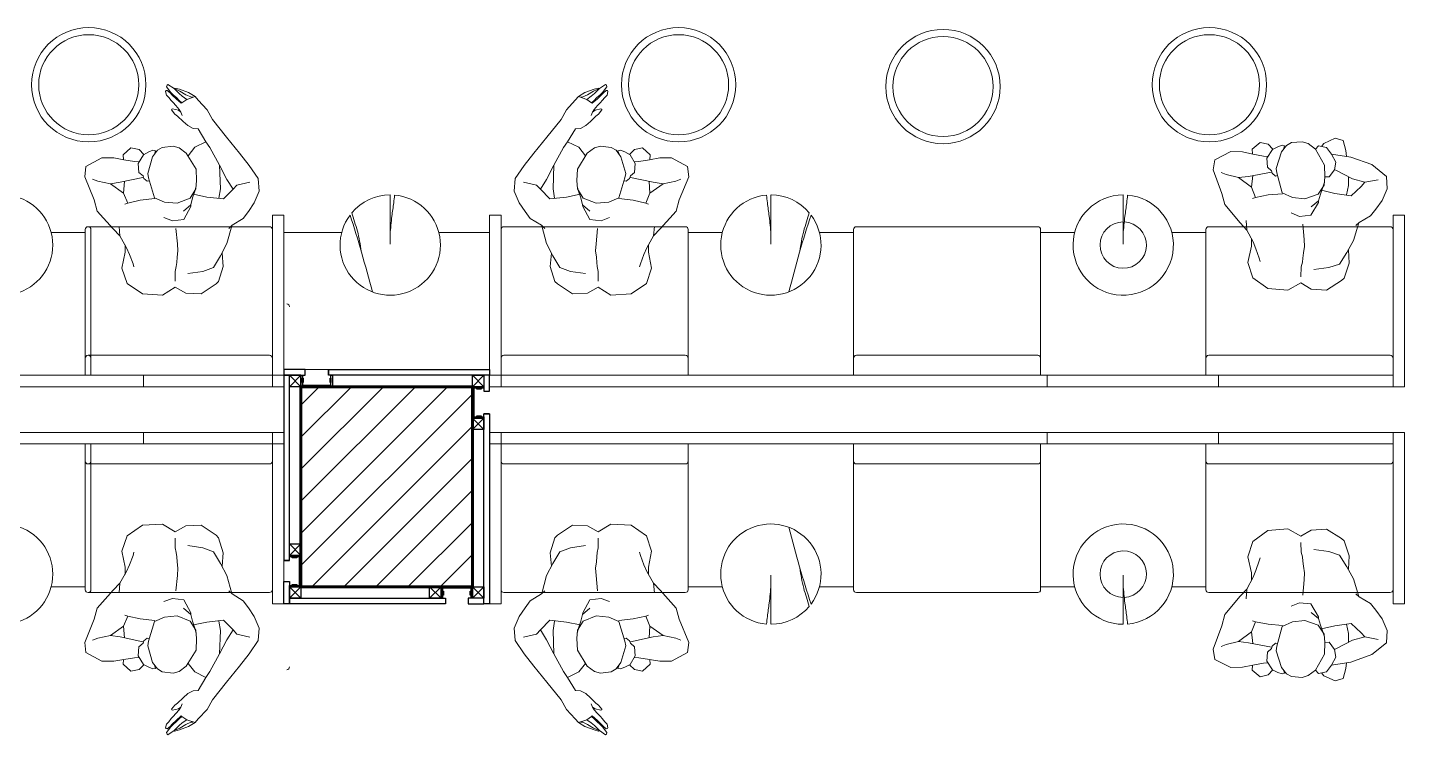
# Model space of a CAD drawing. Header units: centimetres. Extents: x -20963 to 233486, y -95276 to 159172.
# Drawn here: x 106058.5 to 106540.2, y 31874.5 to 32123.9 of the extents above; entities that cross this region are included whole.
import ezdxf

# ---------------------------------------------------------------- set-up
doc = ezdxf.new("R2010")
doc.units = ezdxf.units.CM
doc.header["$LTSCALE"] = 10
doc.header["$MEASUREMENT"] = 0
doc.linetypes.add('006 COLS$0$HIDDEN', pattern=[9.525, 6.35, -3.175])
doc.linetypes.add('DASHDOT2', pattern=[0.5, 0.25, -0.125, 0, -0.125])
for name, color, linetype, lineweight in [('006 COLS$0$A-COLS', 30, 'Continuous', 13), ('006 plans$0$A-WALL-FULL', 6, 'Continuous', 60), ('ARK_METAL', 252, 'Continuous', 15), ('TEFRIS', 251, 'Continuous', 9), ('tefriş', 45, 'Continuous', 18)]:
    doc.layers.add(name, color=color, linetype=linetype, lineweight=lineweight)
for name, color, linetype in [('006 COLS$0$S-COL-H', 8, 'Continuous'), ('A-MA-DEMISE LINE', 10, 'DASHDOT2'), ('LP-DIMENSION_INT_100', 51, 'Continuous')]:
    doc.layers.add(name, color=color, linetype=linetype)

# ---------------------------------------------------------------- blocks, each defined once
blk = doc.blocks.new('gfgf')
at = {"layer": '006 COLS$0$S-COL-H'}
h = blk.add_hatch(dxfattribs=at)
h.set_pattern_fill('ANSI31', color=256, scale=25, style=0)
h.set_pattern_definition([(45, (-74717.95, 76), (-56.126601, 56.126601), [])])
h.paths.add_polyline_path([(398207.4, 246600), (398207.4, 247300), (397607.4, 247300), (397607.4, 246600)])
at = {"layer": '006 COLS$0$A-COLS', "linetype": '006 COLS$0$HIDDEN'}
blk.add_lwpolyline([(397607.4, 247300), (398207.4, 247300), (398207.4, 246600), (397607.4, 246600)], close=True, dxfattribs=at)
blk.add_lwpolyline([(397607.4, 247300), (398207.4, 247300), (398207.4, 246600), (397607.4, 246600)], close=True, dxfattribs=at)
at = {"layer": '006 plans$0$A-WALL-FULL'}
blk.add_lwpolyline([(397607.4, 247300), (398207.4, 247300), (398207.4, 246600), (397607.4, 246600)], close=True, dxfattribs=at)
blk = doc.blocks.new('PLAN')
at = {"color": 4}
for p, q in [((102078.12, 32002.24, 0), (102072.12, 32002.24, 0)), ((102087.75, 32004.24, 0), (102087.75, 32002.24, 0))]:
    blk.add_line(p, q, dxfattribs=at)
at = {"color": 32}
for p, q in [((102144.12, 31988.74, 0), (102142.12, 31988.74, 0)), ((102074.12, 31937.43, 0), (102072.12, 31937.43, 0))]:
    blk.add_line(p, q, dxfattribs=at)
at = {"color": 7}
blk.add_line((102138.12, 31928.24, 0), (102138.12, 31936.24, 0), dxfattribs=at)
at = {"color": 32, "elevation": 0}
for points in [[(102079.62, 32004.24), (102072.12, 32004.24), (102072.12, 32002.24), (102079.62, 32002.24)], [(102074.12, 31937.43), (102074.12, 32002.24), (102072.12, 32002.24), (102072.12, 31937.43)], [(102087.75, 32004.24), (102144.12, 32004.24), (102144.12, 32002.24), (102087.75, 32002.24)], [(102144.12, 31996.74), (102144.12, 32002.24), (102142.12, 32002.24), (102142.12, 31996.74)], [(102144.12, 31988.74), (102144.12, 31922.24), (102142.12, 31922.24), (102142.12, 31988.74)], [(102074.12, 31930.16), (102074.12, 31922.24), (102072.12, 31922.24), (102072.12, 31930.16)], [(102128.62, 31922.24), (102074.12, 31922.24), (102074.12, 31924.24), (102128.62, 31924.24)], [(102136.62, 31922.24), (102142.12, 31922.24), (102142.12, 31924.24), (102136.62, 31924.24)]]:
    blk.add_lwpolyline(points, close=True, dxfattribs=at)
at = {"color": 251, "elevation": 0}
for points in [[(102088.62, 32002.24), (102089.12, 32002.24), (102089.12, 31998.24), (102078.12, 31998.24), (102078.12, 32002.24), (102078.62, 32002.24), (102078.62, 31998.74), (102088.62, 31998.74), (102088.62, 32002.24)], [(102142.12, 31987.74), (102142.12, 31987.24), (102138.12, 31987.24), (102138.12, 31998.24), (102142.12, 31998.24), (102142.12, 31997.74), (102138.62, 31997.74), (102138.62, 31987.74), (102142.12, 31987.74)], [(102074.12, 31938.74), (102074.12, 31939.24), (102078.12, 31939.24), (102078.12, 31928.24), (102074.12, 31928.24), (102074.12, 31928.74), (102077.62, 31928.74), (102077.62, 31938.74), (102074.12, 31938.74)], [(102127.62, 31924.24), (102127.12, 31924.24), (102127.12, 31928.24), (102138.12, 31928.24), (102138.12, 31924.24), (102137.62, 31924.24), (102137.62, 31927.74), (102127.62, 31927.74), (102127.62, 31924.24)]]:
    blk.add_lwpolyline(points, close=True, dxfattribs=at)
at = {"color": 2, "elevation": 0}
for points in [[(102078.62, 32001.2), (102078.94, 32001.2), (102078.94, 31999.74), (102078.62, 31999.74)], [(102088.29, 32001.2), (102088.62, 32001.2), (102088.62, 31999.74), (102088.29, 31999.74)], [(102139.58, 31997.42), (102139.58, 31997.74), (102141.17, 31997.74), (102141.17, 31997.42)], [(102139.58, 31987.74), (102139.58, 31988.07), (102141.17, 31988.07), (102141.17, 31987.74)], [(102075.01, 31938.42), (102075.01, 31938.74), (102076.64, 31938.74), (102076.64, 31938.42)], [(102075.01, 31928.74), (102075.01, 31929.07), (102076.64, 31929.07), (102076.64, 31928.74)], [(102127.94, 31925.29), (102127.62, 31925.29), (102127.62, 31926.75), (102127.94, 31926.75)], [(102137.62, 31925.29), (102137.29, 31925.29), (102137.29, 31926.75), (102137.62, 31926.75)]]:
    blk.add_lwpolyline(points, close=True, dxfattribs=at)
at = {"layer": 'LP-DIMENSION_INT_100', "color": 2, "elevation": 0}
for points in [[(102074.12, 32002.24), (102078.12, 32002.24), (102078.12, 31998.24), (102074.12, 31998.24), (102074.12, 32002.24)], [(102078.12, 31998.24), (102074.12, 32002.24)], [(102074.12, 31998.24), (102078.12, 32002.24)], [(102138.12, 32002.24), (102142.12, 32002.24), (102142.12, 31998.24), (102138.12, 31998.24), (102138.12, 32002.24)], [(102142.12, 31998.24), (102138.12, 32002.24)], [(102138.12, 31998.24), (102142.12, 32002.24)], [(102138.12, 31987.24), (102142.12, 31987.24), (102142.12, 31983.24), (102138.12, 31983.24), (102138.12, 31987.24)], [(102142.12, 31983.24), (102138.12, 31987.24)], [(102138.12, 31983.24), (102142.12, 31987.24)], [(102074.12, 31943.24), (102078.12, 31943.24), (102078.12, 31939.24), (102074.12, 31939.24), (102074.12, 31943.24)], [(102078.12, 31939.24), (102074.12, 31943.24)], [(102074.12, 31939.24), (102078.12, 31943.24)], [(102074.12, 31928.24), (102078.12, 31928.24), (102078.12, 31924.24), (102074.12, 31924.24), (102074.12, 31928.24)], [(102078.12, 31924.24), (102074.12, 31928.24)], [(102074.12, 31924.24), (102078.12, 31928.24)], [(102123.12, 31928.24), (102127.12, 31928.24), (102127.12, 31924.24), (102123.12, 31924.24), (102123.12, 31928.24)], [(102127.12, 31924.24), (102123.12, 31928.24)], [(102123.12, 31924.24), (102127.12, 31928.24)], [(102138.12, 31928.24), (102142.12, 31928.24), (102142.12, 31924.24), (102138.12, 31924.24), (102138.12, 31928.24)], [(102142.12, 31924.24), (102138.12, 31928.24)], [(102138.12, 31924.24), (102142.12, 31928.24)]]:
    blk.add_lwpolyline(points, dxfattribs=at)
blk.add_lwpolyline([(102078.12, 31928.24), (102138.12, 31928.24), (102138.12, 31998.24), (102078.12, 31998.24)], close=True, dxfattribs=at)
at = {"layer": 'tefriş', "color": 87}
for centre, start, end in [((102073.12, 32026.24, 0), 0, 90), ((102073.12, 31900.24, 0), 270, 0)]:
    blk.add_arc(centre, 1, start, end, dxfattribs=at)
at = {"layer": 'A-MA-DEMISE LINE', "color": 4, "xscale": 0.1, "yscale": 0.1, "zscale": 0.1}
blk.add_blockref('gfgf', (62317.38, 7268.24, 0), dxfattribs=at)
blk = doc.blocks.new('dada')
for p, q in [((219973.43, -31806.86), (219967.82, -31810.1)), ((219980.49, -31806.97), (219973.43, -31806.86)), ((219984.71, -31810.01), (219980.49, -31806.97)), ((219967.82, -31810.1), (219965.63, -31815.29)), ((219984.28, -31815.56), (219984.55, -31812.14)), ((219988.56, -31808.22), (219984.71, -31810.01)), ((219993.91, -31808.37), (219988.56, -31808.22)), ((219998.88, -31812.26), (219993.91, -31808.37)), ((219965.63, -31815.29), (219966.32, -31821.02)), ((219969.4, -31817.13), (219969.8, -31816.05)), ((219984.57, -31817.26), (219984.28, -31815.56)), ((219993.96, -31816.3), (219988.77, -31815.1)), ((219997.59, -31817.95), (219993.96, -31816.3)), ((219999.67, -31813.16), (219998.88, -31812.26)), ((220000.91, -31818.54), (219999.67, -31813.16)), ((219966.32, -31821.02), (219966.1, -31823.52)), ((219966.74, -31822.57), (219967.93, -31820.3)), ((219967.93, -31820.3), (219969.4, -31817.13)), ((219984.6, -31818.7), (219984.57, -31817.26)), ((219984.6, -31820.52), (219984.6, -31818.7)), ((219984.72, -31822.78), (219984.6, -31820.52)), ((219999.73, -31822.23), (219997.59, -31817.95)), ((220000.18, -31823.15), (220000.91, -31818.54)), ((219964.1, -31826.49), (219961.55, -31828.75)), ((219963.56, -31829.8), (219964.1, -31826.49)), ((219964.1, -31826.49), (219966.74, -31822.57)), ((219983.43, -31830.57), (219984.36, -31825.28)), ((219984.36, -31825.28), (219984.72, -31822.78)), ((220001.59, -31826.62), (219999.73, -31822.23)), ((220002.81, -31832.98), (220001.59, -31826.62)), ((219961.55, -31828.75), (219955.53, -31834.58)), ((219955.53, -31834.58), (219954.16, -31838.39)), ((219981.99, -31833.12), (219978.94, -31834.02)), ((219985.92, -31833.89), (219981.99, -31833.12)), ((219988.02, -31838.63), (219985.92, -31833.89)), ((220002.93, -31833.11), (220001.86, -31831.93)), ((220006.66, -31835.82), (220002.93, -31833.11)), ((220008.27, -31838.35), (220006.66, -31835.82)), ((219954.16, -31838.39), (219950.29, -31846.24)), ((219965.95, -31838.14), (219964.26, -31841.56)), ((219965.95, -31838.14), (219964.98, -31837.71)), ((219970.28, -31839.47), (219965.95, -31838.14)), ((219975.28, -31840.42), (219970.28, -31839.47)), ((219975.15, -31840.74), (219972.56, -31847.46)), ((219978.82, -31839.44), (219975.15, -31840.74)), ((219983.21, -31839.4), (219978.82, -31839.44)), ((219987.64, -31841.51), (219983.21, -31839.4)), ((219988.07, -31839.19), (219985.66, -31836.85)), ((219988.07, -31839.19), (219988.02, -31838.63)), ((219988.47, -31841.63), (219988.07, -31839.19)), ((220010.11, -31841.56), (220008.27, -31838.35)), ((219954.91, -31845.07), (219953.11, -31845.59)), ((219959.4, -31844.48), (219954.91, -31845.07)), ((219964.26, -31841.56), (219959.4, -31844.48)), ((219962.84, -31845.25), (219959.4, -31844.48)), ((219970.62, -31847.5), (219962.84, -31845.25)), ((219964.25, -31845.64), (219964.26, -31841.56)), ((219989.39, -31844.89), (219987.64, -31841.51)), ((219989.1, -31844.08), (219988.47, -31841.63)), ((219993.46, -31842.32), (219988.64, -31842.96)), ((219989.4, -31845.86), (219989.1, -31844.08)), ((219989.4, -31847.79), (219989.39, -31844.89)), ((219999.27, -31842.1), (219993.46, -31842.32)), ((219997.01, -31853.72), (219997.93, -31845.57)), ((219997.93, -31845.57), (219997.61, -31842.23)), ((219999.27, -31842.1), (220002.34, -31845.71)), ((219999.97, -31848.98), (220002.34, -31845.71)), ((220002.34, -31845.71), (220003.54, -31847.27)), ((220011.49, -31845.77), (220010.11, -31841.56)), ((220010.84, -31850.1), (220011.49, -31845.77)), ((219950.29, -31846.24), (219950.45, -31849.81)), ((219950.45, -31849.81), (219955.8, -31853.26)), ((219969.08, -31849.16), (219968.58, -31852.23)), ((219970.59, -31848.03), (219969.08, -31849.16)), ((219970.97, -31847.21), (219970.59, -31848.03)), ((219972.17, -31846.32), (219970.97, -31847.21)), ((219972.17, -31846.32), (219972.92, -31846.53)), ((219972.56, -31847.46), (219972.17, -31849.01)), ((219972.17, -31849.01), (219973.41, -31854.95)), ((219988.91, -31851.81), (219989.4, -31847.79)), ((219997.01, -31853.72), (219999.97, -31848.98)), ((220003.54, -31847.27), (220008.04, -31848.65)), ((220007.38, -31854.47), (220010.84, -31850.1)), ((220010.84, -31850.1), (220010.84, -31850.1)), ((219955.8, -31853.26), (219959.9, -31853.53)), ((219959.9, -31853.53), (219963.48, -31853.17)), ((219963.15, -31854.85), (219963.36, -31853.18)), ((219965.64, -31857.49), (219963.15, -31854.85)), ((219963.48, -31853.17), (219967.29, -31852.84)), ((219967.29, -31852.84), (219968.82, -31852.87)), ((219970.32, -31855.52), (219968.51, -31857.12)), ((219968.58, -31852.23), (219970.19, -31855.43)), ((219968.58, -31852.23), (219968.58, -31852.23)), ((219970.19, -31855.43), (219971.96, -31856.56)), ((219973.41, -31854.95), (219974.93, -31857.36)), ((219985.09, -31857.09), (219988.91, -31851.81)), ((219993.17, -31859.66), (219997.01, -31853.72)), ((220003.67, -31858.47), (220007.38, -31854.47)), ((219968.51, -31857.12), (219965.64, -31857.49)), ((219971.96, -31856.56), (219973.39, -31857.25)), ((219973.39, -31857.25), (219974.3, -31857.1)), ((219974.3, -31857.1), (219974, -31855.88)), ((219974.93, -31857.36), (219976.56, -31858.48)), ((219976.56, -31858.48), (219980.28, -31859.2)), ((219980.28, -31859.2), (219982.44, -31858.76)), ((219982.44, -31858.76), (219985.09, -31857.09)), ((219985.8, -31856.21), (219987.9, -31859.37)), ((219987.9, -31859.37), (219991.64, -31861.58)), ((219991.64, -31861.58), (219993.17, -31859.66)), ((219998.72, -31863.72), (220003.67, -31858.47)), ((219988.57, -31865.91), (219991.64, -31861.58)), ((219993.34, -31869.51), (219998.72, -31863.72)), ((219981.05, -31869.82), (219980.08, -31870.45)), ((219983.16, -31868.07), (219981.05, -31869.82)), ((219984.86, -31866.77), (219983.16, -31868.07)), ((219986.8, -31865.87), (219984.86, -31866.77)), ((219988.57, -31865.91), (219986.8, -31865.87)), ((219993.34, -31869.51), (219991.22, -31872.75)), ((219978.45, -31875.03), (219979.15, -31874.38)), ((219980.08, -31870.45), (219978.82, -31871.79)), ((219978.82, -31871.79), (219978.86, -31872.05)), ((219978.86, -31872.05), (219979.15, -31872.17)), ((219979.15, -31872.17), (219981.22, -31871.84)), ((219979.15, -31874.38), (219980.27, -31873.42)), ((219982.07, -31874.36), (219980.13, -31875.83)), ((219980.27, -31873.42), (219981.5, -31872.16)), ((219981.22, -31871.84), (219982.18, -31871.28)), ((219981.28, -31875.32), (219982.23, -31874.56)), ((219981.5, -31872.16), (219982.18, -31871.28)), ((219982.23, -31874.56), (219982.07, -31874.36)), ((219982.18, -31871.28), (219982.73, -31870.18)), ((219982.23, -31874.56), (219983.86, -31875.88)), ((219991.22, -31872.75), (219987.88, -31875.86)), ((219976.27, -31878.1), (219976.66, -31876.87)), ((219976.41, -31878.38), (219976.27, -31878.1)), ((219976.79, -31878.46), (219976.41, -31878.38)), ((219976.48, -31879.78), (219978.12, -31877.92)), ((219976.66, -31876.87), (219977.52, -31876.06)), ((219977.86, -31877.77), (219976.79, -31878.46)), ((219979.16, -31879.29), (219976.88, -31880.62)), ((219977.52, -31876.06), (219978.45, -31875.03)), ((219978.67, -31877.01), (219977.86, -31877.77)), ((219978.12, -31877.92), (219979.05, -31877.16)), ((219980.13, -31875.83), (219978.67, -31877.01)), ((219979.05, -31877.16), (219980.26, -31876.22)), ((219981.04, -31877.69), (219979.16, -31879.29)), ((219981.25, -31878.56), (219979.16, -31879.29)), ((219979.44, -31879.52), (219979.16, -31879.29)), ((219981.03, -31879.23), (219979.44, -31879.52)), ((219980.26, -31876.22), (219981.28, -31875.32)), ((219984.29, -31878.28), (219981.03, -31879.23)), ((219982.21, -31876.84), (219981.04, -31877.69)), ((219983.47, -31877.43), (219981.25, -31878.56)), ((219982.21, -31876.84), (219983.86, -31875.88)), ((219985.17, -31876.82), (219983.47, -31877.43)), ((219983.86, -31875.88), (219986.68, -31877.05)), ((219986.68, -31877.05), (219984.29, -31878.28)), ((219985.98, -31876.82), (219985.17, -31876.82)), ((219987.88, -31875.86), (219986.68, -31877.05)), ((219976.62, -31880.37), (219976.48, -31879.78)), ((219976.88, -31880.62), (219976.62, -31880.37))]:
    blk.add_line(p, q)
blk = doc.blocks.new('insanplanoturan2')
for p, q in [((-4.35, 28), (-8.09, 30.21)), ((-1.54, 25.72), (-5.35, 20.45)), ((-3.59, 26.87), (-4.35, 28)), ((1.11, 27.39), (-1.54, 25.72)), ((3.27, 27.84), (1.11, 27.39)), ((7, 27.12), (3.27, 27.84)), ((8.63, 26), (7, 27.12)), ((10.14, 23.59), (8.63, 26)), ((10.17, 25.88), (9.26, 25.73)), ((9.26, 25.73), (9.56, 24.52)), ((11.6, 25.19), (10.17, 25.88)), ((13.37, 24.07), (11.6, 25.19)), ((13.24, 24.16), (15.05, 25.76)), ((15.05, 25.76), (17.91, 26.13)), ((17.91, 26.13), (20.4, 23.48)), ((-5.35, 20.45), (-5.85, 16.43)), ((11.39, 17.65), (10.14, 23.59)), ((14.98, 20.87), (13.37, 24.07)), ((14.48, 17.79), (14.98, 20.87)), ((16.27, 21.48), (14.74, 21.5)), ((14.98, 20.87), (14.98, 20.87)), ((20.07, 21.81), (16.27, 21.48)), ((23.66, 22.17), (20.07, 21.81)), ((20.4, 23.48), (20.2, 21.81)), ((27.76, 21.89), (23.66, 22.17)), ((33.11, 18.44), (27.76, 21.89)), ((-27.28, 18.74), (-27.93, 14.41)), ((-27.28, 18.74), (-27.28, 18.74)), ((-19.98, 15.91), (-24.48, 17.29)), ((-18.79, 14.34), (-19.98, 15.91)), ((-14.03, 17.26), (-14.37, 14.2)), ((-5.85, 16.43), (-5.83, 13.53)), ((-5.85, 14.49), (-5.54, 12.71)), ((8.41, 9.37), (10.99, 16.09)), ((11.39, 14.95), (10.64, 15.16)), ((10.99, 16.09), (11.39, 17.65)), ((11.39, 14.95), (12.59, 15.84)), ((12.59, 15.84), (12.97, 16.66)), ((12.94, 16.13), (20.72, 13.88)), ((12.97, 16.66), (14.48, 17.79)), ((29.4, 7.03), (33.27, 14.87)), ((33.27, 14.87), (33.11, 18.44)), ((-27.93, 14.41), (-26.55, 10.2)), ((-26.55, 10.2), (-24.71, 6.99)), ((-15.71, 10.73), (-18.79, 14.34)), ((-15.71, 10.73), (-9.91, 10.95)), ((-14.37, 14.2), (-14.05, 10.87)), ((-9.91, 10.95), (-5.08, 11.6)), ((-5.83, 13.53), (-4.08, 10.14)), ((-5.54, 12.71), (-4.92, 10.26)), ((-4.92, 10.26), (-4.51, 7.82)), ((-4.08, 10.14), (0.35, 8.04)), ((17.61, 6.77), (19.29, 10.2)), ((19.31, 14.28), (19.29, 10.2)), ((19.29, 10.2), (24.16, 13.11)), ((20.72, 13.88), (24.16, 13.11)), ((24.16, 13.11), (28.65, 13.7)), ((28.65, 13.7), (30.45, 14.23)), ((-24.71, 6.99), (-23.11, 4.46)), ((-4.51, 7.82), (-2.1, 5.49)), ((-4.51, 7.82), (-4.46, 7.27)), ((-4.46, 7.27), (-2.36, 2.53)), ((0.35, 8.04), (4.73, 8.08)), ((4.73, 8.08), (8.41, 9.37)), ((8.28, 9.05), (13.28, 8.1)), ((13.28, 8.1), (17.61, 6.77)), ((17.61, 6.77), (18.58, 6.35)), ((28.03, 3.22), (29.4, 7.03)), ((-23.11, 4.46), (-19.37, 1.75)), ((-19.37, 1.75), (-18.3, 0.57)), ((-19.26, 1.62), (-18.03, -4.75)), ((-2.36, 2.53), (1.56, 1.75)), ((1.56, 1.75), (4.62, 2.65)), ((22.01, -2.61), (28.03, 3.22)), ((-18.03, -4.75), (-16.17, -9.13)), ((0.13, -0.8), (-0.81, -6.09)), ((20, -1.56), (19.46, -4.88)), ((19.46, -4.88), (22.01, -2.61)), ((-16.62, -8.22), (-17.35, -12.82)), ((-16.17, -9.13), (-14.03, -13.42)), ((-0.81, -6.09), (-1.17, -8.58)), ((-1.17, -8.58), (-1.05, -10.85)), ((16.82, -8.79), (15.63, -11.06)), ((19.46, -4.88), (16.82, -8.79)), ((17.24, -10.34), (17.46, -7.85)), ((-17.35, -12.82), (-16.11, -18.21)), ((-14.03, -13.42), (-10.4, -15.06)), ((-1.05, -10.85), (-1.05, -12.66)), ((-1.05, -12.66), (-1.01, -14.11)), ((-1.01, -14.11), (-0.73, -15.8)), ((14.16, -14.24), (13.76, -15.31)), ((15.63, -11.06), (14.16, -14.24)), ((17.93, -16.07), (17.24, -10.34)), ((-16.11, -18.21), (-15.32, -19.11)), ((-15.32, -19.11), (-10.35, -22.99)), ((-10.4, -15.06), (-5.21, -16.27)), ((-0.73, -15.8), (-0.99, -19.23)), ((15.74, -21.26), (17.93, -16.07)), ((-10.35, -22.99), (-5, -23.15)), ((-5, -23.15), (-1.15, -21.36)), ((-1.15, -21.36), (3.07, -24.4)), ((10.13, -24.5), (15.74, -21.26)), ((3.07, -24.4), (10.13, -24.5))]:
    blk.add_line(p, q)
for points in [[(-8.09, 30.21), (-10.88, 29.66), (-12.15, 26.27), (-12.64, 24.24)], [(-27.28, 18.74), (-21.76, 22.31), (-14.13, 24.15), (-7.35, 24.57)], [(-1.54, 25.72), (-2.54, 26.97), (-5.37, 26.69), (-7.35, 24.57), (-9.19, 21.89), (-8.9, 19.21), (-7.35, 16.52), (-5.85, 16.43)], [(-19.98, 15.91), (-15.55, 16.66), (-9.47, 19.07), (-8.9, 19.21)]]:
    blk.add_lwpolyline(points)
blk = doc.blocks.new('xccxc')
at = {"rotation": 180}
blk.add_blockref('insanplanoturan2', (220488.91, -31825.14), dxfattribs=at)

msp = doc.modelspace()

# ---------------------------------------------------------------- linework, layer by layer
at = {"layer": 'ARK_METAL'}
for p, q in [((106185.36, 32048.17, 0), (106185.36, 32065.35, 0)), ((106318.6, 32048.17, 0), (106318.6, 32065.35, 0)), ((106441.76, 32048.17, 0), (106441.76, 32065.35, 0)), ((106144.18, 32058.24, 0), (106144.18, 31998.24, 0)), ((106144.18, 32058.24, 0), (106148.18, 32058.24, 0)), ((106148.18, 32058.24, 0), (106148.18, 31998.24, 0)), ((106220.18, 32058.24, 0), (106220.18, 31998.24, 0)), ((106224.18, 32058.24, 0), (106224.18, 31998.24, 0)), ((106536.18, 32058.24, 0), (106536.18, 31998.24, 0)), ((106536.18, 32058.24, 0), (106540.18, 32058.24, 0)), ((106540.18, 32058.24, 0), (106540.18, 31998.24, 0)), ((106078.73, 32007.24, 0), (106078.73, 32053.24, 0)), ((106143.18, 32054.24, 0), (106079.73, 32054.24, 0)), ((106080.73, 32002.24, 0), (106080.73, 32053.24, 0)), ((106144.18, 32002.24, 0), (106144.18, 32053.24, 0)), ((106224.18, 32002.24, 0), (106224.18, 32053.24, 0)), ((106225.18, 32054.24, 0), (106288.63, 32054.24, 0)), ((106289.63, 32007.24, 0), (106289.63, 32053.24, 0)), ((106347.46, 32002.24, 0), (106347.46, 32053.24, 0)), ((106348.46, 32054.24, 0), (106411.91, 32054.24, 0)), ((106412.91, 32007.24, 0), (106412.91, 32053.24, 0)), ((106470.73, 32007.24, 0), (106470.73, 32053.24, 0)), ((106535.18, 32054.24, 0), (106471.73, 32054.24, 0)), ((106536.18, 32002.24, 0), (106536.18, 32053.24, 0)), ((106066.8, 32052.24, 0), (106078.73, 32052.24, 0)), ((106080.73, 32052.24, 0), (106080.73, 32002.24, 0)), ((106144.18, 32052.24, 0), (106144.18, 32002.24, 0)), ((106148.18, 32052.24, 0), (106168.44, 32052.24, 0)), ((106202.4, 32052.24, 0), (106220.18, 32052.24, 0)), ((106224.18, 32052.24, 0), (106224.18, 32002.24, 0)), ((106301.56, 32052.24, 0), (106289.63, 32052.24, 0)), ((106347.46, 32052.24, 0), (106335.53, 32052.24, 0)), ((106412.91, 32052.24, 0), (106424.84, 32052.24, 0)), ((106458.8, 32052.24, 0), (106470.73, 32052.24, 0)), ((106536.18, 32052.24, 0), (106536.18, 32002.24, 0)), ((106078.73, 32002.24, 0), (106078.73, 32008.24, 0)), ((106079.73, 32009.24, 0), (106143.18, 32009.24, 0)), ((106080.73, 32008.24, 0), (106080.73, 32002.24, 0)), ((106144.18, 32008.24, 0), (106144.18, 32002.24, 0)), ((106224.18, 32008.24, 0), (106224.18, 32002.24, 0)), ((106288.63, 32009.24, 0), (106225.18, 32009.24, 0)), ((106289.63, 32002.24, 0), (106289.63, 32008.24, 0)), ((106347.46, 32008.24, 0), (106347.46, 32002.24, 0)), ((106411.91, 32009.24, 0), (106348.46, 32009.24, 0)), ((106412.91, 32002.24, 0), (106412.91, 32008.24, 0)), ((106470.73, 32002.24, 0), (106470.73, 32008.24, 0)), ((106471.73, 32009.24, 0), (106535.18, 32009.24, 0)), ((106536.18, 32008.24, 0), (106536.18, 32002.24, 0)), ((105832.18, 32002.24, 0), (106148.18, 32002.24, 0)), ((106144.18, 32002.24, 0), (106078.73, 32002.24, 0)), ((106099.14, 31998.24, 0), (106099.14, 32002.24, 0)), ((106148.18, 32002.24, 0), (106148.18, 31998.24, 0)), ((106536.18, 32002.24, 0), (106220.18, 32002.24, 0)), ((106220.18, 32002.24, 0), (106220.18, 31998.24, 0)), ((106224.18, 32002.24, 0), (106289.63, 32002.24, 0)), ((106347.46, 32002.24, 0), (106412.91, 32002.24, 0)), ((106415.18, 31998.24, 0), (106415.18, 32002.24, 0)), ((106536.18, 32002.24, 0), (106470.73, 32002.24, 0)), ((106475.18, 31998.24, 0), (106475.18, 32002.24, 0)), ((106148.18, 31998.24, 0), (105953.18, 31998.24, 0)), ((106220.18, 31998.24, 0), (106415.18, 31998.24, 0)), ((106400.18, 31998.24, 0), (106540.18, 31998.24, 0)), ((106148.18, 31982.24, 0), (105953.18, 31982.24, 0)), ((106099.14, 31982.24, 0), (106099.14, 31978.24, 0)), ((106144.18, 31922.24, 0), (106144.18, 31982.24, 0)), ((106148.18, 31978.24, 0), (106148.18, 31982.24, 0)), ((106148.18, 31922.24, 0), (106148.18, 31982.24, 0)), ((106220.18, 31982.24, 0), (106415.18, 31982.24, 0)), ((106220.18, 31978.24, 0), (106220.18, 31982.24, 0)), ((106220.18, 31922.24, 0), (106220.18, 31982.24, 0)), ((106224.18, 31922.24, 0), (106224.18, 31982.24, 0)), ((106400.18, 31982.24, 0), (106540.18, 31982.24, 0)), ((106415.18, 31982.24, 0), (106415.18, 31978.24, 0)), ((106475.18, 31982.24, 0), (106475.18, 31978.24, 0)), ((106536.18, 31922.24, 0), (106536.18, 31982.24, 0)), ((106540.18, 31922.24, 0), (106540.18, 31982.24, 0)), ((105832.18, 31978.24, 0), (106148.18, 31978.24, 0)), ((106078.73, 31978.24, 0), (106078.73, 31972.24, 0)), ((106144.18, 31978.24, 0), (106078.73, 31978.24, 0)), ((106080.73, 31928.24, 0), (106080.73, 31978.24, 0)), ((106080.73, 31978.24, 0), (106080.73, 31927.24, 0)), ((106080.73, 31972.24, 0), (106080.73, 31978.24, 0)), ((106144.18, 31928.24, 0), (106144.18, 31978.24, 0)), ((106144.18, 31978.24, 0), (106144.18, 31927.24, 0)), ((106144.18, 31972.24, 0), (106144.18, 31978.24, 0)), ((106536.18, 31978.24, 0), (106220.18, 31978.24, 0)), ((106224.18, 31928.24, 0), (106224.18, 31978.24, 0)), ((106224.18, 31978.24, 0), (106224.18, 31927.24, 0)), ((106224.18, 31972.24, 0), (106224.18, 31978.24, 0)), ((106224.18, 31978.24, 0), (106289.63, 31978.24, 0)), ((106289.63, 31978.24, 0), (106289.63, 31972.24, 0)), ((106347.46, 31978.24, 0), (106347.46, 31927.24, 0)), ((106347.46, 31972.24, 0), (106347.46, 31978.24, 0)), ((106347.46, 31978.24, 0), (106412.91, 31978.24, 0)), ((106412.91, 31978.24, 0), (106412.91, 31972.24, 0)), ((106470.73, 31978.24, 0), (106470.73, 31972.24, 0)), ((106536.18, 31978.24, 0), (106470.73, 31978.24, 0)), ((106536.18, 31928.24, 0), (106536.18, 31978.24, 0)), ((106536.18, 31978.24, 0), (106536.18, 31927.24, 0)), ((106536.18, 31972.24, 0), (106536.18, 31978.24, 0)), ((106078.73, 31973.24, 0), (106078.73, 31927.24, 0)), ((106079.73, 31971.24, 0), (106143.18, 31971.24, 0)), ((106288.63, 31971.24, 0), (106225.18, 31971.24, 0)), ((106289.63, 31973.24, 0), (106289.63, 31927.24, 0)), ((106411.91, 31971.24, 0), (106348.46, 31971.24, 0)), ((106412.91, 31973.24, 0), (106412.91, 31927.24, 0)), ((106470.73, 31973.24, 0), (106470.73, 31927.24, 0)), ((106471.73, 31971.24, 0), (106535.18, 31971.24, 0)), ((106066.8, 31928.24, 0), (106078.73, 31928.24, 0)), ((106301.56, 31928.24, 0), (106289.63, 31928.24, 0)), ((106318.6, 31932.32, 0), (106318.6, 31915.14, 0)), ((106347.46, 31928.24, 0), (106335.53, 31928.24, 0)), ((106412.91, 31928.24, 0), (106424.84, 31928.24, 0)), ((106441.76, 31932.32, 0), (106441.76, 31915.14, 0)), ((106458.8, 31928.24, 0), (106470.73, 31928.24, 0)), ((106143.18, 31926.24, 0), (106079.73, 31926.24, 0)), ((106225.18, 31926.24, 0), (106288.63, 31926.24, 0)), ((106348.46, 31926.24, 0), (106411.91, 31926.24, 0)), ((106535.18, 31926.24, 0), (106471.73, 31926.24, 0)), ((106144.18, 31922.24, 0), (106148.18, 31922.24, 0)), ((106220.18, 31922.24, 0), (106224.18, 31922.24, 0)), ((106536.18, 31922.24, 0), (106540.18, 31922.24, 0))]:
    msp.add_line(p, q, dxfattribs=at)
at = {"layer": 'ARK_METAL', "elevation": 0}
for points in [[(106224.18, 32058.24), (106220.18, 32058.24)], [(106148.18, 32004.24), (106220.18, 32004.24)]]:
    msp.add_lwpolyline(points, dxfattribs=at)
at = {"layer": 'ARK_METAL'}
for centre, radius, start, end in [((106049.82, 32047.8, 0), 17.55, 143.215, 85.0804), ((106185.42, 32047.8, 0), 17.55, 143.215, 85.0804), ((106185.42, 32047.8, 0), 17.55, 90.1911, 139.8551), ((106318.55, 32047.8, 0), 17.55, 94.9196, 36.785), ((106318.55, 32047.8, 0), 17.55, 40.1449, 89.8089), ((106441.82, 32047.8, 0), 17.55, 90.1911, 85.0804), ((106079.73, 32053.24, 0), 1, 90, 180), ((106079.73, 32053.24, 0), 1, 0, 90), ((106143.18, 32053.24, 0), 1, 0, 90), ((106225.18, 32053.24, 0), 1, 90, 180), ((106288.63, 32053.24, 0), 1, 0, 90), ((106348.46, 32053.24, 0), 1, 90, 180), ((106411.91, 32053.24, 0), 1, 0, 90), ((106441.82, 32047.8, 0), 8.13, 90.4128, 87.5325), ((106471.73, 32053.24, 0), 1, 90, 180), ((106535.18, 32053.24, 0), 1, 0, 90), ((106079.73, 32008.24, 0), 1, 90, 180), ((106079.73, 32008.24, 0), 1, 0, 90), ((106143.18, 32008.24, 0), 1, 0, 90), ((106225.18, 32008.24, 0), 1, 90, 180), ((106288.63, 32008.24, 0), 1, 0, 90), ((106348.46, 32008.24, 0), 1, 90, 180), ((106411.91, 32008.24, 0), 1, 0, 90), ((106471.73, 32008.24, 0), 1, 90, 180), ((106535.18, 32008.24, 0), 1, 0, 90), ((106079.73, 31972.24, 0), 1, 180, 270), ((106079.73, 31972.24, 0), 1, 270, 0), ((106143.18, 31972.24, 0), 1, 270, 0), ((106225.18, 31972.24, 0), 1, 180, 270), ((106288.63, 31972.24, 0), 1, 270, 0), ((106348.46, 31972.24, 0), 1, 180, 270), ((106411.91, 31972.24, 0), 1, 270, 0), ((106471.73, 31972.24, 0), 1, 180, 270), ((106535.18, 31972.24, 0), 1, 270, 0), ((106049.82, 31932.69, 0), 17.55, 274.9196, 216.785), ((106318.55, 31932.69, 0), 17.55, 323.215, 265.0804), ((106441.82, 31932.69, 0), 17.55, 274.9196, 269.8089), ((106441.82, 31932.69, 0), 8.13, 272.4675, 269.5872), ((106079.73, 31927.24, 0), 1, 180, 270), ((106079.73, 31927.24, 0), 1, 270, 0), ((106143.18, 31927.24, 0), 1, 270, 0), ((106225.18, 31927.24, 0), 1, 180, 270), ((106288.63, 31927.24, 0), 1, 270, 0), ((106348.46, 31927.24, 0), 1, 180, 270), ((106411.91, 31927.24, 0), 1, 270, 0), ((106471.73, 31927.24, 0), 1, 180, 270), ((106535.18, 31927.24, 0), 1, 270, 0), ((106318.55, 31932.69, 0), 17.55, 270.1911, 319.8551)]:
    msp.add_arc(centre, radius, start, end, dxfattribs=at)
for points in [[(106186.92, 32065.29, 0), (106186.62, 32062.63, 0), (106185.99, 32057.91, 0), (106185.36, 32051.61, 0)], [(106317.04, 32065.29, 0), (106317.34, 32062.63, 0), (106317.97, 32057.91, 0), (106318.6, 32051.61, 0)], [(106443.33, 32065.29, 0), (106443.02, 32062.63, 0), (106442.4, 32057.91, 0), (106441.76, 32051.61, 0)], [(106317.04, 31915.2, 0), (106317.34, 31917.86, 0), (106317.97, 31922.57, 0), (106318.6, 31928.88, 0)], [(106443.33, 31915.2, 0), (106443.02, 31917.86, 0), (106442.4, 31922.57, 0), (106441.76, 31928.88, 0)]]:
    msp.add_spline(points, degree=3, dxfattribs=at)
for points, knots in [([(106179.16, 32031.4, 0), (106177.93, 32036.04, 0), (106175.53, 32045.07, 0), (106172.76, 32053.99, 0), (106171.36, 32058.31, 0)], [0, 0, 0, 0, 14.388208, 28.020414, 28.020414, 28.020414, 28.020414]), ([(106175.26, 32045.65, 0), (106174.91, 32048.01, 0), (106174.23, 32052.58, 0), (106172.53, 32056.97, 0), (106172, 32059.12, 0)], [0, 0, 0, 0, 7.182445, 13.848281, 13.848281, 13.848281, 13.848281]), ([(106324.81, 32031.4, 0), (106326.04, 32036.04, 0), (106328.43, 32045.07, 0), (106331.21, 32053.99, 0), (106332.6, 32058.31, 0)], [0, 0, 0, 0, 14.388208, 28.020414, 28.020414, 28.020414, 28.020414]), ([(106328.7, 32045.65, 0), (106329.05, 32048.01, 0), (106329.73, 32052.58, 0), (106331.43, 32056.97, 0), (106331.96, 32059.12, 0)], [0, 0, 0, 0, 7.182445, 13.848281, 13.848281, 13.848281, 13.848281]), ([(106324.81, 31949.09, 0), (106326.04, 31944.45, 0), (106328.43, 31935.42, 0), (106331.21, 31926.5, 0), (106332.6, 31922.18, 0)], [0, 0, 0, 0, 14.388208, 28.020414, 28.020414, 28.020414, 28.020414]), ([(106328.7, 31934.84, 0), (106329.05, 31932.47, 0), (106329.73, 31927.91, 0), (106331.43, 31923.52, 0), (106331.96, 31921.37, 0)], [0, 0, 0, 0, 7.182445, 13.848281, 13.848281, 13.848281, 13.848281])]:
    msp.add_open_spline(points, degree=3, knots=knots, dxfattribs=at)
at = {"layer": 'TEFRIS', "linetype": 'ByBlock'}
for centre, radius in [((106079.95, 32103.91), 20), ((106079.95, 32103.91), 17.5), ((106286.29, 32103.91), 20), ((106286.29, 32103.91), 17.5), ((106378.77, 32103.26), 20), ((106378.77, 32103.26), 17.5), ((106471.95, 32103.91), 20), ((106471.95, 32103.91), 17.5)]:
    msp.add_circle(centre, radius, dxfattribs=at)

# ---------------------------------------------------------------- block references
at = {"layer": 'ARK_METAL', "xscale": -1}
for name, p, rotation in [('dada', (-115629.06, 16643.01, 0), 175.7423040125709), ('xccxc', (-116067.87, 22591.97, 0), 174.2215082932004), ('dada', (327997.43, 47337.48, 0), 355.742304012571)]:
    msp.add_blockref(name, p, dxfattribs=dict(at, rotation=rotation))
at = {"layer": 'ARK_METAL'}
for name, p, rotation in [('dada', (327997.43, 16643.01, 0), 184.257695987429), ('dada', (-115629.06, 47337.48, 0), 4.25769598742903), ('xccxc', (-116067.87, 41388.52, 0), 5.778491706799678)]:
    msp.add_blockref(name, p, dxfattribs=dict(at, rotation=rotation))
at = {"layer": 'LP-DIMENSION_INT_100', "color": 2}
msp.add_blockref('PLAN', (4076.07, 0), dxfattribs=at)

doc.saveas('drawing.dxf')
